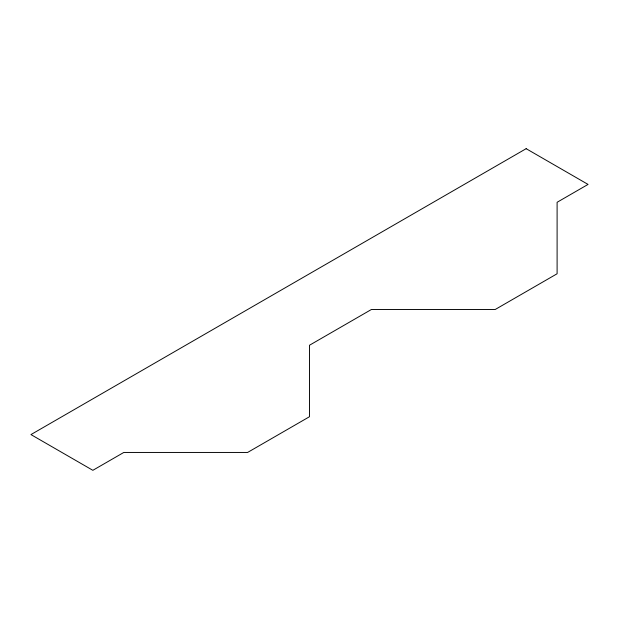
<?xml version="1.0" encoding="UTF-8"?>
<svg xmlns="http://www.w3.org/2000/svg" width="619" height="619" viewBox="0 0 619 619"><rect width="100%" height="100%" fill="white"/><g stroke="black" fill="none" stroke-linecap="round" stroke-linejoin="round"><path stroke-width="0.93" d="M526.15 148.684L30.95 434.584L92.85 470.316L123.8 452.45L247.6 452.45L309.5 416.711L309.5 345.24L371.4 309.5L495.2 309.5L557.1 273.76L557.1 202.289L588.05 184.416L526.15 148.684"/></g></svg>
